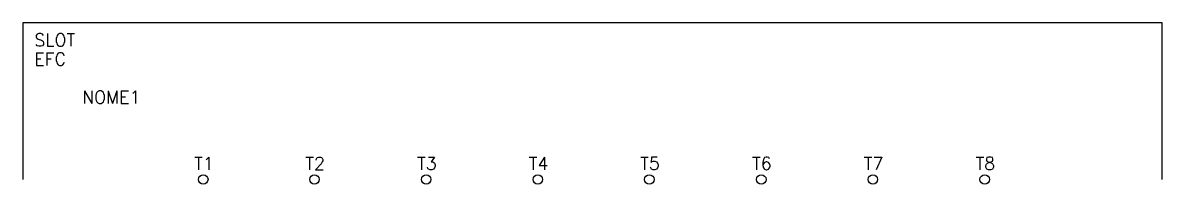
# Model space of a CAD drawing. Extents: x 286 to 466, y 177 to 202.
import ezdxf
from ezdxf.enums import TextEntityAlignment as Align

# ---------------------------------------------------------------- set-up
doc = ezdxf.new("R2010")
doc.units = 0
doc.header["$MEASUREMENT"] = 0
doc.layers.get('0').update_dxf_attribs({"linetype": 'CONTINUOUS'})
doc.styles.add('ROMANS', font='romans')

msp = doc.modelspace()

# ---------------------------------------------------------------- linework, layer by layer
for p, q in [((465.94, 202.08), (286.15, 202.08)), ((286.15, 202.08), (286.15, 177.37)), ((465.94, 177.37), (465.94, 202.08))]:
    msp.add_line(p, q)
for centre in [(314.63, 177.37), (332.17, 177.37), (349.81, 177.37), (367.42, 177.37), (385.01, 177.37), (402.68, 177.37), (420.29, 177.37), (437.93, 177.37)]:
    msp.add_circle(centre, 0.75)

# ---------------------------------------------------------------- texts
at = {"lineweight": -3, "style": 'ROMANS', "flags": 1}
msp.add_attdef('SLOT', text='', height=2, dxfattribs=at).set_placement((287.99, 199.37), align=Align.MIDDLE_LEFT)
at = {"lineweight": -3, "style": 'ROMANS'}
for tag, p in [('EFC', (287.99, 196.37)), ('NOME1', (295.53, 190.35)), ('T1', (313.19, 179.9)), ('T2', (330.73, 179.9)), ('T3', (348.37, 179.9)), ('T4', (365.98, 179.9)), ('T5', (383.57, 179.9)), ('T6', (401.23, 179.9)), ('T7', (418.85, 179.9)), ('T8', (436.49, 179.9))]:
    msp.add_attdef(tag, text='', height=2, dxfattribs=at).set_placement(p, align=Align.MIDDLE_LEFT)

doc.saveas('drawing.dxf')
